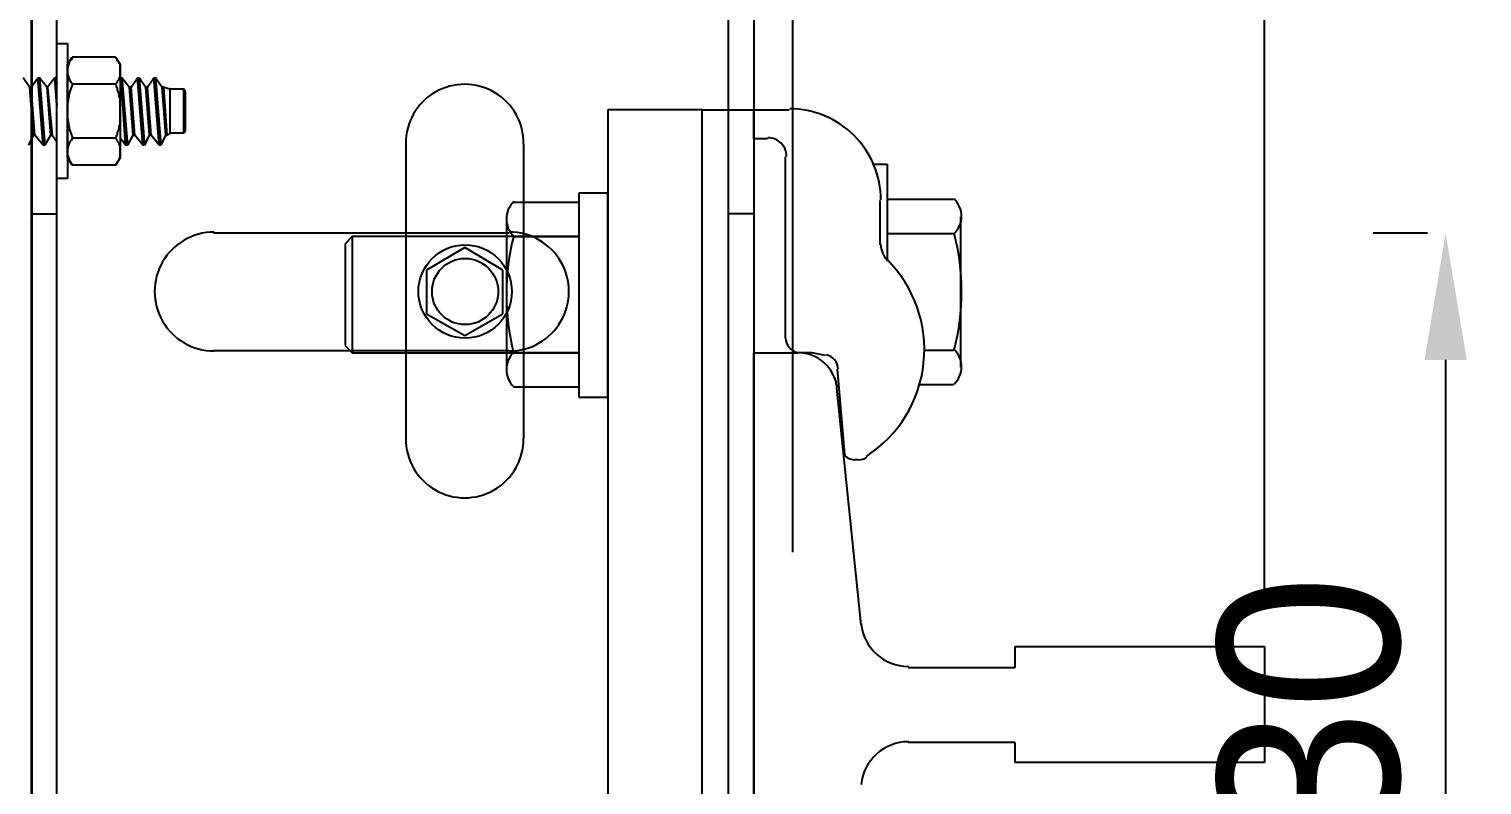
# Model space of a CAD drawing. Header units: millimetres. Extents: x -665 to 1025160, y -28012 to 4210.
# Drawn here: x 1004051.7 to 1004252, y 463.9 to 568.1 of the extents above; entities that cross this region are included whole.
import ezdxf

# ---------------------------------------------------------------- set-up
doc = ezdxf.new("R2010")
doc.units = ezdxf.units.MM
for name, color, linetype in [('A-DIMS', 7, 'Continuous'), ('A-WALL', 7, 'Continuous'), ('PDF_0', 7, 'Continuous'), ('PDF_001', 7, 'Continuous'), ('PDF_gide rail', 7, 'Continuous'), ('PDF_SAS_STB_Side', 7, 'Continuous')]:
    doc.layers.add(name, color=color, linetype=linetype)
doc.dimstyles.new('ISO-25', dxfattribs={"dimtxt": 2.5, "dimasz": 2.5, "dimexe": 1.25, "dimexo": 0.625, "dimtad": 1, "dimtxsty": 'Standard', "dimcen": 2.5, "dimadec": 0, "dimazin": 0, "dimtfac": 1, "dimtmove": 0, "dimatfit": 3, "dimfxl": 1, "dimarcsym": 0})

# ---------------------------------------------------------------- blocks, each defined once
blk = doc.blocks.new('*D87')
at = {"layer": 'A-DIMS', "color": 0, "lineweight": -2, "transparency": 16777216}
for p, q in [((1004157, 495.99), (1004157, 650)), ((1004222, 488.98), (1004222, 650)), ((1004174.5, 640), (1004204.5, 640))]:
    blk.add_line(p, q, dxfattribs=at)
at = {"layer": 'A-DIMS', "color": 0, "transparency": 16777216}
for points in [[(1004174.5, 642.92), (1004174.5, 637.08), (1004157, 640)], [(1004204.5, 642.92), (1004204.5, 637.08), (1004222, 640)]]:
    blk.add_solid(points, dxfattribs=at)
at = {"layer": 'Defpoints', "color": 0, "transparency": 16777216}
for p in [(1004222, 640), (1004157, 488.49), (1004222, 481.48)]:
    blk.add_point(p, dxfattribs=at)
at = {"layer": 'A-DIMS', "color": 0, "transparency": 16777216, "insert": (1004189.5, 658.75), "char_height": 25, "attachment_point": 5}
blk.add_mtext('65', dxfattribs=at)
blk = doc.blocks.new('*D88')
at = {"layer": 'A-DIMS', "color": 0, "lineweight": -2, "transparency": 16777216}
for p, q in [((1004244.5, 540), (1004237, 540)), ((1004247, 427.5), (1004247, 522.5)), ((1004244.5, 410), (1004237, 410))]:
    blk.add_line(p, q, dxfattribs=at)
at = {"layer": 'A-DIMS', "color": 0, "transparency": 16777216}
for points in [[(1004244.08, 522.5), (1004249.92, 522.5), (1004247, 540)], [(1004244.08, 427.5), (1004249.92, 427.5), (1004247, 410)]]:
    blk.add_solid(points, dxfattribs=at)
at = {"layer": 'Defpoints', "color": 0, "transparency": 16777216}
for p in [(1004247, 540), (1004252, 540), (1004252, 410)]:
    blk.add_point(p, dxfattribs=at)
at = {"layer": 'A-DIMS', "color": 0, "transparency": 16777216, "insert": (1004228.25, 465), "char_height": 25, "attachment_point": 5, "rotation": 90}
blk.add_mtext('130', dxfattribs=at)

msp = doc.modelspace()

# ---------------------------------------------------------------- linework, layer by layer
msp.add_line((1004222, 483), (1004222, 467))
at = {"layer": 'A-WALL'}
msp.add_lwpolyline([(1003872.125, 360), (1004052.125, 360), (1004052.125, 590), (1003872.125, 590)], close=True, dxfattribs=at)
at = {"layer": 'PDF_0', "lineweight": 25, "transparency": 33554666}
for p, q in [((1004052.005, 574.625), (1004052.005, 375.5)), ((1004052.005, 574.625), (1004052.005, 375.5)), ((1004052.005, 574.625), (1004052.005, 375.5)), ((1004052.005, 574.625), (1004052.005, 375.5)), ((1004055.505, 375.5), (1004055.505, 574.625)), ((1004055.505, 375.5), (1004055.505, 574.625)), ((1004055.505, 375.5), (1004055.505, 574.625)), ((1004148.125, 375.5), (1004148.125, 574.625)), ((1004148.125, 375.5), (1004148.125, 574.625)), ((1004148.125, 375.5), (1004148.125, 574.625)), ((1004148.125, 375.5), (1004148.125, 574.625)), ((1004151.625, 574.625), (1004151.625, 375.5)), ((1004151.625, 574.625), (1004151.625, 375.5)), ((1004151.625, 574.625), (1004151.625, 375.5)), ((1004151.625, 574.625), (1004151.625, 375.5)), ((1004052.005, 571), (1004052.005, 542.625)), ((1004052.005, 571), (1004052.005, 542.625)), ((1004055.505, 542.625), (1004055.505, 571)), ((1004055.505, 542.625), (1004055.505, 571)), ((1004148.125, 542.625), (1004148.125, 571)), ((1004148.125, 542.625), (1004148.125, 571)), ((1004151.625, 571), (1004151.625, 542.625)), ((1004151.625, 571), (1004151.625, 542.625)), ((1004131.5, 557), (1004131.5, 393)), ((1004144.5, 557), (1004131.5, 557)), ((1004131.5, 557), (1004131.5, 393)), ((1004144.5, 557), (1004131.5, 557)), ((1004144.5, 393), (1004144.5, 557)), ((1004144.5, 557), (1004151.625, 557)), ((1004144.5, 393), (1004144.5, 557)), ((1004144.5, 393), (1004144.5, 557)), ((1004144.5, 557), (1004151.625, 557)), ((1004144.5, 393), (1004144.5, 557)), ((1004151.625, 553), (1004151.625, 557)), ((1004151.625, 557), (1004156.5, 557)), ((1004151.625, 557), (1004151.625, 557)), ((1004151.625, 557), (1004151.625, 393)), ((1004151.625, 553), (1004151.625, 557)), ((1004151.625, 557), (1004156.5, 557)), ((1004151.625, 557), (1004151.625, 557)), ((1004151.625, 557), (1004151.625, 393)), ((1004155, 557), (1004155, 557)), ((1004155, 557), (1004155, 557)), ((1004153.5, 553), (1004151.625, 553)), ((1004153.5, 553), (1004151.625, 553)), ((1004103.625, 552.25), (1004103.625, 511.625)), ((1004103.625, 552.25), (1004103.625, 511.625)), ((1004119.875, 552.25), (1004119.875, 511.625)), ((1004119.875, 552.25), (1004119.875, 511.625)), ((1004156, 525.5), (1004156, 550.5)), ((1004156, 525.5), (1004156, 550.5)), ((1004168, 549.5), (1004170, 549.5)), ((1004168, 549.5), (1004170, 549.5)), ((1004170, 549.5), (1004170, 536.125)), ((1004170, 549.5), (1004170, 536.125)), ((1004131.5, 545.5), (1004127.5, 545.5)), ((1004127.5, 545.5), (1004127.5, 517.375)), ((1004131.5, 545.5), (1004127.5, 545.5)), ((1004127.5, 545.5), (1004127.5, 517.375)), ((1004131.5, 517.375), (1004131.5, 545.5)), ((1004131.5, 517.375), (1004131.5, 545.5)), ((1004118.5, 544.25), (1004127.5, 544.25)), ((1004118.5, 544.25), (1004127.5, 544.25)), ((1004169, 544.5), (1004169, 538.375)), ((1004169, 544.5), (1004169, 538.375)), ((1004179.125, 544.625), (1004170, 544.625)), ((1004179.125, 544.625), (1004170, 544.625)), ((1004051.755, 541.25), (1004051.755, 541.25)), ((1004051.755, 541.25), (1004051.755, 541.25)), ((1004052.005, 542.625), (1004055.505, 542.625)), ((1004052.005, 542.625), (1004055.505, 542.625)), ((1004117.5, 541.875), (1004117.5, 521.125)), ((1004117.5, 541.875), (1004117.5, 521.125)), ((1004151.625, 542.625), (1004148.125, 542.625)), ((1004151.625, 542.625), (1004148.125, 542.625)), ((1004180.125, 542.25), (1004180.125, 521.5)), ((1004180.125, 542.25), (1004180.125, 521.5)), ((1004117.875, 540), (1004077.13, 540)), ((1004117.875, 540), (1004077.13, 540)), ((1004096.255, 539.5), (1004095.255, 538.5)), ((1004096.255, 539.5), (1004095.255, 538.5)), ((1004127.5, 539.5), (1004096.255, 539.5)), ((1004096.255, 539.5), (1004096.255, 523.5)), ((1004127.5, 539.5), (1004096.255, 539.5)), ((1004096.255, 539.5), (1004096.255, 523.5)), ((1004118.5, 539.5), (1004127.5, 539.5)), ((1004118.5, 539.5), (1004127.5, 539.5)), ((1004179.125, 539.875), (1004170, 539.875)), ((1004179.125, 539.875), (1004170, 539.875)), ((1004095.255, 538.5), (1004095.255, 524.5)), ((1004095.255, 538.5), (1004095.255, 524.5)), ((1004117.875, 523.75), (1004077.13, 523.75)), ((1004117.875, 523.75), (1004077.13, 523.75)), ((1004095.255, 524.5), (1004096.255, 523.5)), ((1004095.255, 524.5), (1004096.255, 523.5)), ((1004096.255, 523.5), (1004127.5, 523.5)), ((1004096.255, 523.5), (1004127.5, 523.5)), ((1004127.5, 523.5), (1004118.5, 523.5)), ((1004127.5, 523.5), (1004118.5, 523.5)), ((1004159.625, 523.5), (1004157.625, 523.5)), ((1004159.625, 523.5), (1004157.625, 523.5)), ((1004161.5, 523.125), (1004159.625, 523.5)), ((1004161.5, 523.125), (1004159.625, 523.5)), ((1004175.125, 523.875), (1004179.125, 523.875)), ((1004175.125, 523.875), (1004179.125, 523.875)), ((1004163.125, 521.25), (1004164.125, 509.5)), ((1004163.125, 521.25), (1004164.125, 509.5)), ((1004174.5, 519.125), (1004179.125, 519.125)), ((1004174.5, 519.125), (1004179.125, 519.125)), ((1004127.5, 518.75), (1004118.5, 518.75)), ((1004127.5, 518.75), (1004118.5, 518.75)), ((1004127.5, 517.375), (1004131.5, 517.375)), ((1004127.5, 517.375), (1004131.5, 517.375)), ((1004166, 508.75), (1004165.5, 508.75)), ((1004166, 508.75), (1004165.5, 508.75))]:
    msp.add_line(p, q, dxfattribs=at)
msp.add_circle((1004111.812, 531.937), 6.438, dxfattribs=at)
msp.add_circle((1004111.812, 531.937), 6.438, dxfattribs=at)
for centre, radius, start, end in [((1004111.75, 552.375), 8.126, 359.12109, 180.43817), ((1004156.563, 544.563), 12.562, 359.99972, 90.00028), ((1004156.563, 544.563), 12.562, 359.99972, 90.00028), ((1004153.563, 550.563), 2.562, 359.99942, 90.00058), ((1004153.563, 550.563), 2.562, 359.99942, 90.00058), ((1004120.813, 541.938), 3.313, 133.89804, 226.10196), ((1004120.813, 541.938), 3.313, 133.89804, 226.10196), ((1004176.937, 542.312), 3.313, 313.89804, 46.10196), ((1004176.937, 542.312), 3.313, 313.89804, 46.10196), ((1004077.192, 531.937), 8.187, 89.99961, 270.00039), ((1004077.192, 531.937), 8.187, 89.99961, 270.00039), ((1004150.218, 531.543), 32.722, 165.73088, 194.22919), ((1004150.218, 531.543), 32.722, 165.73088, 194.22919), ((1004117.938, 531.938), 8.187, 269.99961, 90.00039), ((1004117.938, 531.938), 8.187, 269.99961, 90.00039), ((1004147.562, 531.938), 32.688, 345.75084, 14.24916), ((1004147.562, 531.938), 32.688, 345.75084, 14.24916), ((1004172.187, 538.437), 3.062, 179.99889, 224.9855), ((1004172.187, 538.437), 3.062, 179.99889, 224.9855), ((1004157.563, 523.937), 17.562, 302.99686, 44.98361), ((1004157.563, 523.937), 17.562, 302.99686, 44.98361), ((1004158.062, 525.562), 2.062, 180.00076, 258.69097), ((1004158.062, 525.562), 2.062, 180.00076, 258.69097), ((1004120.813, 521.188), 3.313, 133.89804, 226.10196), ((1004120.813, 521.188), 3.313, 133.89804, 226.10196), ((1004161.188, 521.188), 2.062, 2.03968, 78.69216), ((1004161.188, 521.188), 2.062, 2.03968, 78.69216), ((1004176.937, 521.562), 3.313, 313.89804, 46.10196), ((1004176.937, 521.562), 3.313, 313.89804, 46.10196), ((1004111.75, 511.625), 8.125, 179.55888, 0.44112), ((1004164.392, 509.545), 0.271, 189.60678, 234.62487), ((1004164.392, 509.545), 0.271, 189.60678, 234.62487), ((1004165.563, 510.813), 2.063, 229.69551, 269.99813), ((1004165.563, 510.813), 2.063, 229.69551, 269.99813), ((1004166.062, 510.813), 2.063, 270.00729, 302.99535), ((1004166.062, 510.813), 2.063, 270.00729, 302.99535)]:
    msp.add_arc(centre, radius, start, end, dxfattribs=at)
at = {"layer": 'PDF_001', "lineweight": 25, "transparency": 33554666}
for p, q in [((1004111.75, 538), (1004106.5, 534.875)), ((1004111.75, 538), (1004106.5, 534.875)), ((1004117, 534.875), (1004111.75, 538)), ((1004117, 534.875), (1004111.75, 538)), ((1004106.5, 534.875), (1004106.5, 528.875)), ((1004106.5, 534.875), (1004106.5, 528.875)), ((1004117, 528.875), (1004117, 534.875)), ((1004117, 528.875), (1004117, 534.875)), ((1004106.5, 528.875), (1004111.75, 525.875)), ((1004106.5, 528.875), (1004111.75, 525.875)), ((1004111.75, 525.875), (1004117, 528.875)), ((1004111.75, 525.875), (1004117, 528.875))]:
    msp.add_line(p, q, dxfattribs=at)
msp.add_circle((1004111.812, 531.937), 4.563, dxfattribs=at)
msp.add_circle((1004111.812, 531.937), 4.563, dxfattribs=at)
at = {"layer": 'PDF_gide rail', "lineweight": 25, "transparency": 33554666}
for p, q in [((1004151.625, 426.5), (1004151.625, 523.5)), ((1004151.625, 523.5), (1004157.625, 523.5)), ((1004151.625, 426.5), (1004151.625, 523.5)), ((1004151.625, 523.5), (1004157.625, 523.5)), ((1004163, 518.625), (1004166.375, 486)), ((1004163, 518.625), (1004166.375, 486)), ((1004187.625, 480.125), (1004187.625, 483)), ((1004187.625, 483), (1004222, 483)), ((1004187.625, 480.125), (1004187.625, 483)), ((1004187.625, 483), (1004222, 483)), ((1004222, 483), (1004222, 467)), ((1004222, 483), (1004222, 467)), ((1004172.875, 480.125), (1004187.625, 480.125)), ((1004172.875, 480.125), (1004187.625, 480.125)), ((1004187.625, 469.75), (1004172.875, 469.75)), ((1004187.625, 469.75), (1004172.875, 469.75)), ((1004187.625, 467), (1004187.625, 469.75)), ((1004187.625, 467), (1004187.625, 469.75)), ((1004222, 467), (1004187.625, 467)), ((1004222, 467), (1004187.625, 467))]:
    msp.add_line(p, q, dxfattribs=at)
for centre, radius, start, end in [((1004157.688, 518.063), 5.437, 5.74467, 90.00053), ((1004157.688, 518.063), 5.437, 5.74467, 90.00053), ((1004172.937, 486.812), 6.562, 185.74536, 270.00013), ((1004172.937, 486.812), 6.562, 185.74536, 270.00013), ((1004172.938, 463.312), 6.563, 90.00058, 174.25393), ((1004172.938, 463.312), 6.563, 90.00058, 174.25393)]:
    msp.add_arc(centre, radius, start, end, dxfattribs=at)
at = {"layer": 'PDF_SAS_STB_Side', "lineweight": 25, "transparency": 33554666}
for p, q in [((1004055.505, 547.5), (1004055.505, 566.125)), ((1004055.505, 566.125), (1004057.005, 566.125)), ((1004055.505, 547.5), (1004055.505, 566.125)), ((1004055.505, 566.125), (1004057.005, 566.125)), ((1004057.005, 566.125), (1004057.005, 547.5)), ((1004057.005, 566.125), (1004057.005, 547.5)), ((1004057.005, 563.25), (1004057.63, 564.25)), ((1004057.005, 563.25), (1004057.63, 564.25)), ((1004057.005, 550.375), (1004057.005, 563.25)), ((1004057.13, 563.25), (1004057.005, 562.75)), ((1004057.005, 550.375), (1004057.005, 563.25)), ((1004057.13, 563.25), (1004057.005, 562.75)), ((1004057.255, 563.625), (1004057.13, 563.25)), ((1004057.255, 563.625), (1004057.13, 563.25)), ((1004057.505, 563.875), (1004057.255, 563.625)), ((1004057.505, 563.875), (1004057.255, 563.625)), ((1004057.63, 564.125), (1004057.505, 563.875)), ((1004057.63, 564.125), (1004057.505, 563.875)), ((1004057.63, 564.25), (1004057.63, 564.125)), ((1004063.63, 564.25), (1004057.63, 564.25)), ((1004057.63, 564.25), (1004057.63, 564.125)), ((1004063.63, 564.25), (1004057.63, 564.25)), ((1004063.755, 564.125), (1004063.63, 564.25)), ((1004063.63, 564.25), (1004064.255, 563.25)), ((1004063.63, 564.25), (1004063.63, 564.25)), ((1004063.755, 564.125), (1004063.63, 564.25)), ((1004063.63, 564.25), (1004064.255, 563.25)), ((1004063.63, 564.25), (1004063.63, 564.25)), ((1004063.755, 564), (1004063.755, 564.125)), ((1004063.755, 564), (1004063.755, 564.125)), ((1004063.88, 563.875), (1004063.755, 564)), ((1004063.88, 563.875), (1004063.755, 564)), ((1004063.88, 563.75), (1004063.88, 563.875)), ((1004063.88, 563.75), (1004063.88, 563.875)), ((1004064.005, 563.625), (1004063.88, 563.75)), ((1004064.005, 563.625), (1004063.88, 563.75)), ((1004064.13, 563.5), (1004064.005, 563.625)), ((1004064.13, 563.5), (1004064.005, 563.625)), ((1004064.13, 563.375), (1004064.13, 563.5)), ((1004064.13, 563.375), (1004064.13, 563.5)), ((1004064.255, 563.25), (1004064.13, 563.375)), ((1004064.255, 563.25), (1004064.13, 563.375)), ((1004064.255, 563), (1004064.255, 563.25)), ((1004064.255, 563.25), (1004064.255, 550.375)), ((1004064.255, 563), (1004064.255, 563.25)), ((1004064.255, 563.25), (1004064.255, 550.375)), ((1004064.255, 562.875), (1004064.255, 563)), ((1004064.255, 562.875), (1004064.255, 563)), ((1004064.255, 562.75), (1004064.255, 562.875)), ((1004064.255, 562.75), (1004064.255, 562.875)), ((1004051.755, 560.125), (1004050.88, 561.375)), ((1004051.755, 560.125), (1004050.88, 561.375)), ((1004052.005, 560.125), (1004052.88, 561.375)), ((1004052.005, 560.125), (1004052.88, 561.375)), ((1004053.63, 552.125), (1004052.88, 561.375)), ((1004052.88, 561.375), (1004053.13, 561.375)), ((1004052.88, 561.375), (1004053.63, 552.125)), ((1004053.63, 552.125), (1004052.88, 561.375)), ((1004052.88, 561.375), (1004053.13, 561.375)), ((1004052.88, 561.375), (1004053.63, 552.125)), ((1004053.13, 561.375), (1004053.88, 552.125)), ((1004054.13, 560.125), (1004053.13, 561.375)), ((1004053.13, 561.375), (1004053.88, 552.125)), ((1004054.13, 560.125), (1004053.13, 561.375)), ((1004055.255, 561.375), (1004054.255, 560.125)), ((1004055.255, 561.375), (1004054.255, 560.125)), ((1004055.38, 561.375), (1004055.255, 561.375)), ((1004055.255, 561.375), (1004055.505, 557.625)), ((1004055.505, 557.625), (1004055.255, 561.375)), ((1004055.38, 561.375), (1004055.255, 561.375)), ((1004055.255, 561.375), (1004055.505, 557.625)), ((1004055.505, 557.625), (1004055.255, 561.375)), ((1004055.38, 561.375), (1004055.505, 560.625)), ((1004055.505, 561.375), (1004055.38, 561.375)), ((1004055.38, 561.375), (1004055.505, 560.625)), ((1004055.505, 561.375), (1004055.38, 561.375)), ((1004057.005, 562.75), (1004057.005, 562.375)), ((1004057.005, 562.75), (1004057.005, 562.375)), ((1004057.005, 562.375), (1004057.005, 561.875)), ((1004057.005, 562.375), (1004057.005, 561.875)), ((1004057.005, 561.875), (1004057.13, 561.5)), ((1004057.005, 561.875), (1004057.13, 561.5)), ((1004057.13, 561.5), (1004057.255, 561.125)), ((1004057.13, 561.5), (1004057.255, 561.125)), ((1004057.255, 561.125), (1004057.505, 560.75)), ((1004057.255, 561.125), (1004057.505, 560.75)), ((1004063.88, 561), (1004064.005, 561.125)), ((1004063.88, 561), (1004064.005, 561.125)), ((1004063.88, 560.75), (1004063.88, 561)), ((1004063.88, 560.75), (1004063.88, 561)), ((1004064.005, 561.125), (1004064.13, 561.25)), ((1004064.005, 561.125), (1004064.13, 561.25)), ((1004064.13, 561.375), (1004064.255, 561.5)), ((1004064.13, 561.375), (1004064.255, 561.5)), ((1004064.13, 561.25), (1004064.13, 561.375)), ((1004064.13, 561.25), (1004064.13, 561.375)), ((1004064.255, 562.625), (1004064.255, 562.75)), ((1004064.255, 562.625), (1004064.255, 562.75)), ((1004064.255, 562.5), (1004064.255, 562.625)), ((1004064.255, 562.5), (1004064.255, 562.625)), ((1004064.255, 562.375), (1004064.255, 562.5)), ((1004064.255, 562.375), (1004064.255, 562.5)), ((1004064.255, 562.25), (1004064.255, 562.375)), ((1004064.255, 562.25), (1004064.255, 562.375)), ((1004064.255, 562.125), (1004064.255, 562.25)), ((1004064.255, 562.125), (1004064.255, 562.25)), ((1004064.255, 562), (1004064.255, 562.125)), ((1004064.255, 562), (1004064.255, 562.125)), ((1004064.255, 561.875), (1004064.255, 562)), ((1004064.255, 561.875), (1004064.255, 562)), ((1004064.255, 561.75), (1004064.255, 561.875)), ((1004064.255, 561.75), (1004064.255, 561.875)), ((1004064.255, 561.625), (1004064.255, 561.75)), ((1004064.255, 561.625), (1004064.255, 561.75)), ((1004064.255, 561.5), (1004064.255, 561.625)), ((1004064.255, 561.5), (1004064.255, 561.625)), ((1004064.255, 561.375), (1004064.38, 561.375)), ((1004064.255, 561.375), (1004064.38, 561.375)), ((1004065.005, 552.125), (1004064.38, 561.375)), ((1004064.38, 561.375), (1004064.505, 561.375)), ((1004064.38, 561.375), (1004065.005, 552.125)), ((1004065.005, 552.125), (1004064.38, 561.375)), ((1004064.38, 561.375), (1004064.505, 561.375)), ((1004064.38, 561.375), (1004065.005, 552.125)), ((1004064.505, 561.375), (1004065.255, 552.125)), ((1004065.505, 560.125), (1004064.505, 561.375)), ((1004064.505, 561.375), (1004065.255, 552.125)), ((1004065.505, 560.125), (1004064.505, 561.375)), ((1004065.755, 560.125), (1004066.63, 561.375)), ((1004065.755, 560.125), (1004066.63, 561.375)), ((1004067.38, 552.125), (1004066.63, 561.375)), ((1004066.63, 561.375), (1004066.88, 561.375)), ((1004066.63, 561.375), (1004067.38, 552.125)), ((1004067.38, 552.125), (1004066.63, 561.375)), ((1004066.63, 561.375), (1004066.88, 561.375)), ((1004066.63, 561.375), (1004067.38, 552.125)), ((1004066.88, 561.375), (1004067.63, 552.125)), ((1004067.755, 560.125), (1004066.88, 561.375)), ((1004066.88, 561.375), (1004067.63, 552.125)), ((1004067.755, 560.125), (1004066.88, 561.375)), ((1004068.005, 560.125), (1004068.88, 561.375)), ((1004068.005, 560.125), (1004068.88, 561.375)), ((1004069.63, 552.125), (1004068.88, 561.375)), ((1004068.88, 561.375), (1004069.13, 561.375)), ((1004068.88, 561.375), (1004069.63, 552.125)), ((1004069.63, 552.125), (1004068.88, 561.375)), ((1004068.88, 561.375), (1004069.13, 561.375)), ((1004068.88, 561.375), (1004069.63, 552.125)), ((1004069.13, 561.375), (1004069.88, 552.125)), ((1004070.005, 560.125), (1004069.13, 561.375)), ((1004069.13, 561.375), (1004069.88, 552.125)), ((1004070.005, 560.125), (1004069.13, 561.375)), ((1004052.005, 560.125), (1004051.755, 560.125)), ((1004051.755, 560.125), (1004052.255, 553.5)), ((1004052.005, 560.125), (1004051.755, 560.125)), ((1004051.755, 560.125), (1004052.255, 553.5)), ((1004052.505, 553.5), (1004052.005, 560.125)), ((1004052.505, 553.5), (1004052.005, 560.125)), ((1004054.255, 560.125), (1004054.13, 560.125)), ((1004054.13, 560.125), (1004054.63, 553.5)), ((1004054.255, 560.125), (1004054.13, 560.125)), ((1004054.13, 560.125), (1004054.63, 553.5)), ((1004054.255, 560.125), (1004054.88, 553.5)), ((1004054.255, 560.125), (1004054.88, 553.5)), ((1004057.255, 559.375), (1004057.13, 558.625)), ((1004057.255, 559.375), (1004057.13, 558.625)), ((1004057.505, 560), (1004057.255, 559.375)), ((1004057.505, 560), (1004057.255, 559.375)), ((1004057.505, 560.75), (1004057.63, 560.625)), ((1004057.505, 560.75), (1004057.63, 560.625)), ((1004057.63, 560.375), (1004057.505, 560)), ((1004057.63, 560.375), (1004057.505, 560)), ((1004057.63, 560.625), (1004057.63, 560.5)), ((1004057.63, 560.625), (1004057.63, 560.5)), ((1004063.63, 560.5), (1004057.63, 560.5)), ((1004057.63, 560.5), (1004057.63, 560.375)), ((1004063.63, 560.5), (1004057.63, 560.5)), ((1004057.63, 560.5), (1004057.63, 560.375)), ((1004063.63, 560.5), (1004063.755, 560.625)), ((1004063.63, 560.5), (1004063.755, 560.625)), ((1004063.755, 560.375), (1004063.63, 560.5)), ((1004063.63, 560.5), (1004063.63, 560.5)), ((1004063.755, 560.375), (1004063.63, 560.5)), ((1004063.63, 560.5), (1004063.63, 560.5)), ((1004063.755, 560.625), (1004063.755, 560.75)), ((1004063.755, 560.75), (1004063.88, 560.75)), ((1004063.755, 560.625), (1004063.755, 560.75)), ((1004063.755, 560.75), (1004063.88, 560.75)), ((1004063.755, 560.125), (1004063.755, 560.375)), ((1004063.755, 560.125), (1004063.755, 560.375)), ((1004063.88, 560), (1004063.755, 560.125)), ((1004063.88, 560), (1004063.755, 560.125)), ((1004063.88, 559.75), (1004063.88, 560)), ((1004063.88, 559.75), (1004063.88, 560)), ((1004064.005, 559.375), (1004063.88, 559.75)), ((1004064.005, 559.375), (1004063.88, 559.75)), ((1004064.13, 559.125), (1004064.005, 559.375)), ((1004064.13, 559.125), (1004064.005, 559.375)), ((1004064.13, 558.875), (1004064.13, 559.125)), ((1004064.13, 558.875), (1004064.13, 559.125)), ((1004064.255, 558.5), (1004064.13, 558.875)), ((1004064.255, 558.5), (1004064.13, 558.875)), ((1004065.755, 560.125), (1004065.505, 560.125)), ((1004065.505, 560.125), (1004066.005, 553.5)), ((1004065.755, 560.125), (1004065.505, 560.125)), ((1004065.505, 560.125), (1004066.005, 553.5)), ((1004066.255, 553.5), (1004065.755, 560.125)), ((1004066.255, 553.5), (1004065.755, 560.125)), ((1004068.005, 560.125), (1004067.755, 560.125)), ((1004067.755, 560.125), (1004068.255, 553.5)), ((1004068.005, 560.125), (1004067.755, 560.125)), ((1004067.755, 560.125), (1004068.255, 553.5)), ((1004068.505, 553.5), (1004068.005, 560.125)), ((1004068.505, 553.5), (1004068.005, 560.125)), ((1004070.255, 560.125), (1004070.005, 560.125)), ((1004070.005, 560.125), (1004070.505, 553.5)), ((1004070.255, 560.125), (1004070.005, 560.125)), ((1004070.005, 560.125), (1004070.505, 553.5)), ((1004070.755, 553.5), (1004070.255, 560.125)), ((1004070.255, 560.125), (1004071.13, 559.875)), ((1004070.755, 553.5), (1004070.255, 560.125)), ((1004070.255, 560.125), (1004071.13, 559.875)), ((1004071.13, 559.875), (1004073.005, 559.875)), ((1004071.13, 553.75), (1004071.13, 559.875)), ((1004071.13, 559.875), (1004073.005, 559.875)), ((1004071.13, 553.75), (1004071.13, 559.875)), ((1004073.005, 559.875), (1004073.005, 553.75)), ((1004073.255, 559.5), (1004073.005, 559.875)), ((1004073.005, 559.875), (1004073.005, 553.75)), ((1004073.255, 559.5), (1004073.005, 559.875)), ((1004073.255, 554), (1004073.255, 559.5)), ((1004073.255, 554), (1004073.255, 559.5)), ((1004057.13, 558.625), (1004057.005, 557.75)), ((1004057.13, 558.625), (1004057.005, 557.75)), ((1004057.005, 557.75), (1004057.005, 556.75)), ((1004057.005, 557.75), (1004057.005, 556.75)), ((1004064.255, 558.25), (1004064.255, 558.5)), ((1004064.255, 558.25), (1004064.255, 558.5)), ((1004064.255, 558), (1004064.255, 558.25)), ((1004064.255, 558), (1004064.255, 558.25)), ((1004064.255, 557.75), (1004064.255, 558)), ((1004064.255, 557.75), (1004064.255, 558)), ((1004064.255, 557.5), (1004064.255, 557.75)), ((1004064.255, 557.5), (1004064.255, 557.75)), ((1004064.255, 557.25), (1004064.255, 557.5)), ((1004064.255, 557.25), (1004064.255, 557.5)), ((1004064.255, 557), (1004064.255, 557.25)), ((1004064.255, 557), (1004064.255, 557.25)), ((1004064.255, 556.75), (1004064.255, 557)), ((1004064.255, 556.75), (1004064.255, 557)), ((1004057.005, 556.75), (1004057.005, 555.875)), ((1004057.005, 556.75), (1004057.005, 555.875)), ((1004057.005, 555.875), (1004057.13, 555)), ((1004057.005, 555.875), (1004057.13, 555)), ((1004057.13, 555), (1004057.255, 554.25)), ((1004057.13, 555), (1004057.255, 554.25)), ((1004064.13, 554.75), (1004064.255, 555)), ((1004064.13, 554.75), (1004064.255, 555)), ((1004064.255, 556.625), (1004064.255, 556.75)), ((1004064.255, 556.625), (1004064.255, 556.75)), ((1004064.255, 556.375), (1004064.255, 556.625)), ((1004064.255, 556.375), (1004064.255, 556.625)), ((1004064.255, 556.125), (1004064.255, 556.375)), ((1004064.255, 556.125), (1004064.255, 556.375)), ((1004064.255, 555.875), (1004064.255, 556.125)), ((1004064.255, 555.875), (1004064.255, 556.125)), ((1004064.255, 555.625), (1004064.255, 555.875)), ((1004064.255, 555.625), (1004064.255, 555.875)), ((1004064.255, 555.375), (1004064.255, 555.625)), ((1004064.255, 555.375), (1004064.255, 555.625)), ((1004064.255, 555), (1004064.255, 555.375)), ((1004064.255, 555), (1004064.255, 555.375)), ((1004052.255, 553.5), (1004051.63, 552.125)), ((1004052.255, 553.5), (1004051.63, 552.125)), ((1004052.255, 553.5), (1004052.505, 553.5)), ((1004052.255, 553.5), (1004052.505, 553.5)), ((1004053.63, 552.125), (1004052.505, 553.5)), ((1004053.63, 552.125), (1004052.505, 553.5)), ((1004054.63, 553.5), (1004053.88, 552.125)), ((1004054.63, 553.5), (1004053.88, 552.125)), ((1004054.63, 553.5), (1004054.88, 553.5)), ((1004054.63, 553.5), (1004054.88, 553.5)), ((1004054.88, 553.5), (1004055.505, 552.625)), ((1004054.88, 553.5), (1004055.505, 552.625)), ((1004057.255, 554.25), (1004057.505, 553.625)), ((1004057.255, 554.25), (1004057.505, 553.625)), ((1004057.505, 553.625), (1004057.63, 553.25)), ((1004057.505, 553.625), (1004057.63, 553.25)), ((1004057.63, 553), (1004057.505, 552.75)), ((1004057.63, 553), (1004057.505, 552.75)), ((1004057.63, 553.25), (1004057.63, 553.125)), ((1004057.63, 553.25), (1004057.63, 553.125)), ((1004057.63, 553.125), (1004063.63, 553.125)), ((1004057.63, 553.125), (1004057.63, 553)), ((1004057.63, 553.125), (1004063.63, 553.125)), ((1004057.63, 553.125), (1004057.63, 553)), ((1004063.63, 553.125), (1004063.755, 553.25)), ((1004063.63, 553.125), (1004063.755, 553.25)), ((1004063.755, 553), (1004063.63, 553.125)), ((1004063.755, 553), (1004063.63, 553.125)), ((1004063.755, 553.375), (1004063.88, 553.625)), ((1004063.755, 553.375), (1004063.88, 553.625)), ((1004063.755, 553.25), (1004063.755, 553.375)), ((1004063.755, 553.25), (1004063.755, 553.375)), ((1004063.755, 552.875), (1004063.755, 553)), ((1004063.755, 552.875), (1004063.755, 553)), ((1004063.88, 552.75), (1004063.755, 552.875)), ((1004063.88, 552.75), (1004063.755, 552.875)), ((1004063.88, 553.875), (1004064.005, 554.125)), ((1004063.88, 553.875), (1004064.005, 554.125)), ((1004063.88, 553.625), (1004063.88, 553.875)), ((1004063.88, 553.625), (1004063.88, 553.875)), ((1004064.005, 554.125), (1004064.13, 554.5)), ((1004064.005, 554.125), (1004064.13, 554.5)), ((1004064.13, 554.5), (1004064.13, 554.75)), ((1004064.13, 554.5), (1004064.13, 554.75)), ((1004065.005, 552.125), (1004064.255, 553.125)), ((1004065.005, 552.125), (1004064.255, 553.125)), ((1004066.005, 553.5), (1004065.255, 552.125)), ((1004066.005, 553.5), (1004065.255, 552.125)), ((1004066.005, 553.5), (1004066.255, 553.5)), ((1004066.005, 553.5), (1004066.255, 553.5)), ((1004067.38, 552.125), (1004066.255, 553.5)), ((1004067.38, 552.125), (1004066.255, 553.5)), ((1004068.255, 553.5), (1004067.63, 552.125)), ((1004068.255, 553.5), (1004067.63, 552.125)), ((1004068.255, 553.5), (1004068.505, 553.5)), ((1004068.255, 553.5), (1004068.505, 553.5)), ((1004069.63, 552.125), (1004068.505, 553.5)), ((1004069.63, 552.125), (1004068.505, 553.5)), ((1004070.505, 553.5), (1004069.88, 552.125)), ((1004070.505, 553.5), (1004069.88, 552.125)), ((1004070.505, 553.5), (1004070.755, 553.5)), ((1004070.505, 553.5), (1004070.755, 553.5)), ((1004071.13, 553.75), (1004070.755, 553.5)), ((1004071.13, 553.75), (1004070.755, 553.5)), ((1004073.005, 553.75), (1004071.13, 553.75)), ((1004073.005, 553.75), (1004071.13, 553.75)), ((1004073.005, 553.75), (1004073.255, 554)), ((1004073.005, 553.75), (1004073.255, 554)), ((1004053.88, 552.125), (1004053.63, 552.125)), ((1004053.88, 552.125), (1004053.63, 552.125)), ((1004057.13, 552.125), (1004057.005, 551.625)), ((1004057.13, 552.125), (1004057.005, 551.625)), ((1004057.005, 551.625), (1004057.005, 551.25)), ((1004057.005, 551.625), (1004057.005, 551.25)), ((1004057.005, 551.25), (1004057.005, 550.75)), ((1004057.005, 551.25), (1004057.005, 550.75)), ((1004057.255, 552.5), (1004057.13, 552.125)), ((1004057.255, 552.5), (1004057.13, 552.125)), ((1004057.505, 552.75), (1004057.255, 552.5)), ((1004057.505, 552.75), (1004057.255, 552.5)), ((1004063.88, 552.625), (1004063.88, 552.75)), ((1004063.88, 552.625), (1004063.88, 552.75)), ((1004064.005, 552.5), (1004063.88, 552.625)), ((1004064.005, 552.5), (1004063.88, 552.625)), ((1004064.13, 552.375), (1004064.005, 552.5)), ((1004064.13, 552.375), (1004064.005, 552.5)), ((1004064.13, 552.25), (1004064.13, 552.375)), ((1004064.13, 552.25), (1004064.13, 552.375)), ((1004064.255, 552), (1004064.13, 552.25)), ((1004064.255, 552), (1004064.13, 552.25)), ((1004064.255, 551.875), (1004064.255, 552)), ((1004064.255, 551.875), (1004064.255, 552)), ((1004064.255, 551.75), (1004064.255, 551.875)), ((1004064.255, 551.75), (1004064.255, 551.875)), ((1004064.255, 551.625), (1004064.255, 551.75)), ((1004064.255, 551.625), (1004064.255, 551.75)), ((1004064.255, 551.5), (1004064.255, 551.625)), ((1004064.255, 551.5), (1004064.255, 551.625)), ((1004064.255, 551.375), (1004064.255, 551.5)), ((1004064.255, 551.375), (1004064.255, 551.5)), ((1004064.255, 551.25), (1004064.255, 551.375)), ((1004064.255, 551.25), (1004064.255, 551.375)), ((1004064.255, 551.125), (1004064.255, 551.25)), ((1004064.255, 551.125), (1004064.255, 551.25)), ((1004064.255, 551), (1004064.255, 551.125)), ((1004064.255, 551), (1004064.255, 551.125)), ((1004064.255, 550.875), (1004064.255, 551)), ((1004064.255, 550.875), (1004064.255, 551)), ((1004064.255, 550.75), (1004064.255, 550.875)), ((1004064.255, 550.75), (1004064.255, 550.875)), ((1004065.255, 552.125), (1004065.005, 552.125)), ((1004065.255, 552.125), (1004065.005, 552.125)), ((1004067.63, 552.125), (1004067.38, 552.125)), ((1004067.63, 552.125), (1004067.38, 552.125)), ((1004069.88, 552.125), (1004069.63, 552.125)), ((1004069.88, 552.125), (1004069.63, 552.125)), ((1004057.005, 550.75), (1004057.13, 550.375)), ((1004057.005, 550.75), (1004057.13, 550.375)), ((1004057.63, 549.375), (1004057.005, 550.375)), ((1004057.63, 549.375), (1004057.005, 550.375)), ((1004057.13, 550.375), (1004057.255, 550)), ((1004057.13, 550.375), (1004057.255, 550)), ((1004057.255, 550), (1004057.505, 549.625)), ((1004057.255, 550), (1004057.505, 549.625)), ((1004057.505, 549.625), (1004057.63, 549.5)), ((1004057.505, 549.625), (1004057.63, 549.5)), ((1004057.63, 549.5), (1004057.63, 549.375)), ((1004057.63, 549.5), (1004057.63, 549.375)), ((1004063.63, 549.375), (1004057.63, 549.375)), ((1004063.63, 549.375), (1004057.63, 549.375)), ((1004064.255, 550.375), (1004063.63, 549.375)), ((1004064.255, 550.375), (1004063.63, 549.375)), ((1004063.63, 549.375), (1004063.755, 549.5)), ((1004063.63, 549.375), (1004063.755, 549.5)), ((1004063.63, 549.375), (1004063.63, 549.375)), ((1004063.63, 549.375), (1004063.63, 549.375)), ((1004063.755, 549.5), (1004063.88, 549.625)), ((1004063.755, 549.5), (1004063.88, 549.625)), ((1004063.88, 549.875), (1004064.005, 550)), ((1004063.88, 549.875), (1004064.005, 550)), ((1004063.88, 549.625), (1004063.88, 549.875)), ((1004063.88, 549.625), (1004063.88, 549.875)), ((1004064.005, 550), (1004064.13, 550.125)), ((1004064.005, 550), (1004064.13, 550.125)), ((1004064.13, 550.25), (1004064.255, 550.375)), ((1004064.13, 550.25), (1004064.255, 550.375)), ((1004064.13, 550.125), (1004064.13, 550.25)), ((1004064.13, 550.125), (1004064.13, 550.25)), ((1004064.255, 550.625), (1004064.255, 550.75)), ((1004064.255, 550.625), (1004064.255, 550.75)), ((1004064.255, 550.5), (1004064.255, 550.625)), ((1004064.255, 550.5), (1004064.255, 550.625)), ((1004064.255, 550.375), (1004064.255, 550.5)), ((1004064.255, 550.375), (1004064.255, 550.5)), ((1004057.005, 547.5), (1004055.505, 547.5)), ((1004057.005, 547.5), (1004055.505, 547.5))]:
    msp.add_line(p, q, dxfattribs=at)

# ---------------------------------------------------------------- dimensions: what is measured, and where the dimension line sits
at = {"layer": 'A-DIMS'}
dim = msp.add_linear_dim(base=(1004222, 640), p1=(1004157, 488.487), p2=(1004222, 481.478), dimstyle='ISO-25', override={"dimscale": 1, "dimtxt": 25, "dimasz": 17.5, "dimexe": 10, "dimexo": 7.5, "dimgap": 6.25, "dimtad": 1, "dimdec": 0}, dxfattribs=at)
dim.commit()
dim.dimension.update_dxf_attribs({"geometry": '*D87', "text_midpoint": (1004189.5, 658.75)})
dim = msp.add_linear_dim(base=(1004247, 540), p1=(1004252, 410), p2=(1004252, 540), angle=90, dimstyle='ISO-25', override={"dimscale": 1, "dimtxt": 25, "dimasz": 17.5, "dimexe": 10, "dimexo": 7.5, "dimgap": 6.25, "dimtad": 1, "dimdec": 0}, dxfattribs=at)
dim.commit()
dim.dimension.update_dxf_attribs({"geometry": '*D88', "text_midpoint": (1004247, 465), "dimtype": 160})

doc.saveas('drawing.dxf')
